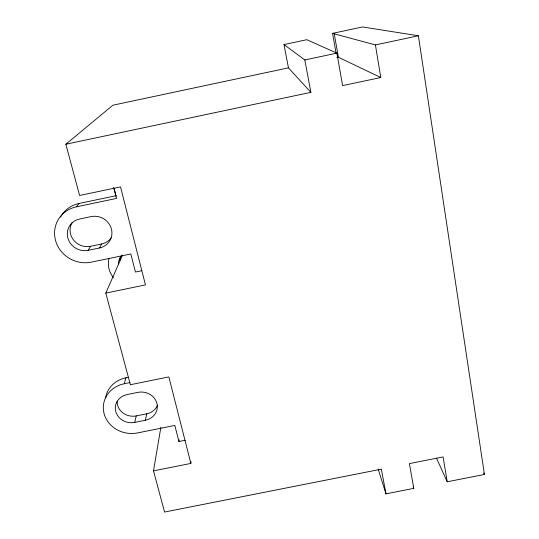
<?xml version="1.0" encoding="UTF-8"?>
<svg xmlns="http://www.w3.org/2000/svg" width="539" height="539" viewBox="0 0 539 539"><rect width="100%" height="100%" fill="white"/><g stroke="black" fill="none" stroke-linecap="round" stroke-linejoin="round"><path stroke-width="0.81" d="M336.073 53.233L332.563 33.371L362.612 26.95L418.379 35.776L484.433 474.461L447.202 481.792L443.119 456.937L409.397 463.607L413.77 488.374L385.978 493.852L381.356 469.152L164.557 512.05L153.507 470.87L190.86 463.419L191.008 461.761M185.234 440.255L178.948 441.515L179.15 439.871M153.507 470.87L160.871 427.326M145.382 420.258A15.671 14.257 7.1 0 0 156.876 403.239A15.671 14.257 7.1 0 0 137.95 392.365L127.17 394.548A15.678 14.236 7.9 0 0 115.757 411.54A15.678 14.236 7.9 0 0 134.703 422.408L145.382 420.258L146.736 413.79A15.422 14.061 7.2 0 0 157.61 405.045M134.703 422.408L136.226 415.913L146.736 413.79M178.948 441.515L174.818 425.433L137.546 432.918A27.671 25.117 7.9 0 1 104.115 413.743A27.671 25.117 7.9 0 1 124.253 383.755L125.958 377.778L128.39 377.287M190.86 463.419L168.855 376.916L130.384 384.711L105.792 293.095L122.609 254.913M99.479 247.98A16.797 15.874 25.1 0 0 111.405 228.934A16.797 15.874 25.1 0 0 91.118 216.604L79.698 218.989A16.817 15.833 25.7 0 0 67.86 238.009A16.817 15.833 25.7 0 0 88.174 250.325L99.479 247.98L101.669 243.978A16.514 15.631 25.4 0 0 111.189 237.847M88.174 250.325L90.552 246.289L101.669 243.978M141.757 270.726L135.457 272.027L130.815 253.963L91.367 262.143A29.672 27.947 25.7 0 1 55.53 240.394A29.672 27.947 25.7 0 1 76.417 206.835L79.024 203.466L116.04 195.711M65.846 144.236L112.867 105.22L288.459 67.853L310.882 92.337L65.846 144.236L79.597 195.475L120.52 186.892L145.456 284.915L105.792 293.095M288.459 67.853L283.979 44.575L306.812 39.697L336.868 53.132L342.609 85.62L380.777 77.535L375.42 44.926L332.563 33.371M283.979 44.575L304.825 59.957L336.868 53.132M375.42 44.926L418.379 35.776M336.781 57.565L338.384 57.228L380.777 77.535M76.417 206.835L116.565 198.419L113.931 188.145M124.253 383.755L130.02 382.582M483.638 472.979L484.433 474.461M113.318 187.552L114.423 189.809L116.053 196.156M436.496 458.137L447.202 481.792M413.177 486.798L413.77 488.374M378.135 469.018L385.978 493.852M304.825 59.957L310.882 92.337M334.261 33.829L338.384 57.228M113.385 277.551A23.197 21.964 17.4 0 1 108.972 258.464M118.351 263.841A13.145 12.444 17.4 0 1 121.74 255.729M119.847 260.452A12.97 12.296 17.6 0 1 120.338 257.271M90.552 246.289A16.534 15.591 26 0 1 73.398 239.835A16.534 15.591 26 0 1 72.253 222.337M60.563 217.109A29.173 27.516 26 0 1 79.024 203.466M105.597 397.87A27.233 24.781 8 0 1 125.958 377.778M136.226 415.913A15.429 14.041 8 0 1 117.131 401.595"/></g></svg>
